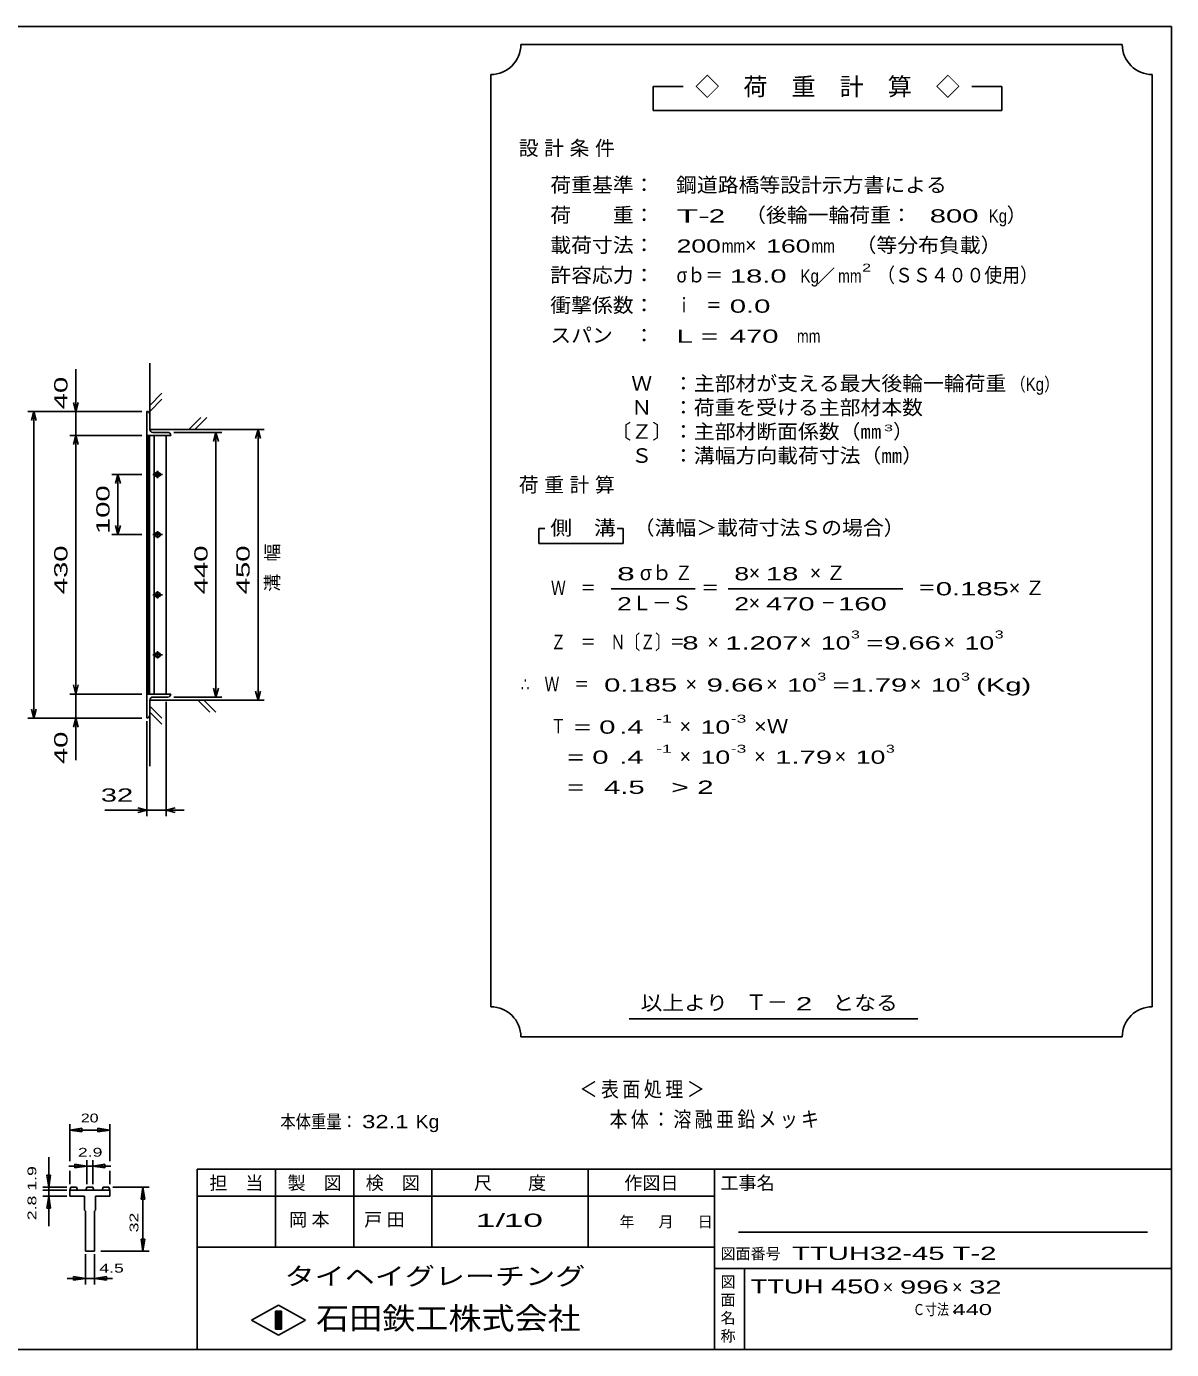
# Model space of a CAD drawing. Units: millimetres, scale not verified, with parts at other scales. Extents: x -1820 to 1731, y -1282 to 1054.
# Drawn here: x -173 to 1731, y -1146 to 1054 of the extents above; entities that cross this region are included whole.
import ezdxf
from ezdxf.enums import TextEntityAlignment as Align

# ---------------------------------------------------------------- set-up
doc = ezdxf.new("R2010")
doc.units = ezdxf.units.MM
doc.header["$LTSCALE"] = 10
for name, color, linetype, lineweight in [('0_2', 150, 'Continuous', 25), ('16', 3, 'Continuous', 25), ('22', 2, 'Continuous', 25), ('32', 4, 'Continuous', 25)]:
    doc.layers.add(name, color=color, linetype=linetype, lineweight=lineweight)
doc.styles.add('ベクトル', font='')
doc.styles.get('ベクトル').set_extended_font_data('ベクトル')

msp = doc.modelspace()

# ---------------------------------------------------------------- linework, layer by layer
at = {"layer": '0_2'}
for p, q in [((-1729, 1053.5), (1731, 1053.5)), ((1731, 1053.5), (1731, -1146.5)), ((1731, -846.5), (111, -846.5)), ((111, -846.5), (111, -1146.5)), ((241, -846.5), (241, -976.5)), ((371, -976.5), (371, -846.5)), ((501, -846.5), (501, -976.5)), ((761, -976.5), (761, -846.5)), ((971, -846.5), (971, -1146.5)), ((971, -891.5), (111, -891.5)), ((1691, -951.5), (1011, -951.5)), ((111, -976.5), (971, -976.5)), ((971, -1011.5), (1731, -1011.5)), ((1021, -1146.5), (1021, -1011.5)), ((201, -1097.5), (246, -1072.5)), ((246, -1072.5), (291, -1097.5)), ((246, -1122.5), (201, -1097.5)), ((241, -1082.5), (251, -1082.5)), ((241, -1112.5), (241, -1082.5)), ((241, -1082.5), (243, -1082.5)), ((243, -1082.5), (243, -1112.5)), ((245, -1112.5), (245, -1082.5)), ((245, -1082.5), (247, -1082.5)), ((291, -1097.5), (246, -1122.5)), ((247, -1082.5), (247, -1112.5)), ((249, -1112.5), (249, -1082.5)), ((249, -1082.5), (251, -1082.5)), ((251, -1082.5), (251, -1112.5)), ((251, -1082.5), (251, -1112.5)), ((251, -1112.5), (241, -1112.5)), ((243, -1112.5), (245, -1112.5)), ((247, -1112.5), (249, -1112.5)), ((1731, -1146.5), (-1729, -1146.5))]:
    msp.add_line(p, q, dxfattribs=at)
at = {"layer": '16'}
for p, q in [((27, 413.5), (27, 373.5)), ((32, 383.5), (32, 408.5)), ((62, 378.5), (37, 378.5)), ((27, 373.5), (67, 373.5)), ((27, 373.5), (27, -56.5)), ((59, 373.5), (27, 373.5)), ((28.5, 373.5), (28.5, -56.5)), ((31.5, -56.5), (31.5, 373.5)), ((39, 373.5), (39, -56.5)), ((59, -56.5), (59, 373.5)), ((37, 308.5), (53, 308.5)), ((47, 311.5), (43, 311.5)), ((45, 314.5), (45, 302.5)), ((43, 305.5), (47, 305.5)), ((37, 208.5), (53, 208.5)), ((47, 211.5), (43, 211.5)), ((43, 205.5), (47, 205.5)), ((45, 214.5), (45, 202.5)), ((47, 111.5), (43, 111.5)), ((45, 114.5), (45, 102.5)), ((37, 108.5), (53, 108.5)), ((43, 105.5), (47, 105.5)), ((37, 8.5), (53, 8.5)), ((47, 11.5), (43, 11.5)), ((43, 5.5), (47, 5.5)), ((45, 14.5), (45, 2.5)), ((27, -56.5), (67, -56.5)), ((27, -96.5), (27, -56.5)), ((27, -56.5), (59, -56.5)), ((62, -61.5), (37, -61.5)), ((32, -66.5), (32, -91.5))]:
    msp.add_line(p, q, dxfattribs=at)
for centre, radius, start, end in [((27, 408.5), 5, 0, 90), ((37, 383.5), 5, 180, 270), ((62, 373.5), 5, 0, 90), ((43, 308.5), 3, 90, 270), ((45, 308.5), 4, 46.6, 133.4), ((47, 308.5), 3, 270, 90), ((45, 308.5), 4, 226.6, 313.4), ((43, 208.5), 3, 90, 270), ((45, 208.5), 4, 46.6, 133.4), ((45, 208.5), 4, 226.6, 313.4), ((47, 208.5), 3, 270, 90), ((43, 108.5), 3, 90, 270), ((45, 108.5), 4, 46.6, 133.4), ((47, 108.5), 3, 270, 90), ((45, 108.5), 4, 226.6, 313.4), ((43, 8.5), 3, 90, 270), ((45, 8.5), 4, 46.6, 133.4), ((45, 8.5), 4, 226.6, 313.4), ((47, 8.5), 3, 270, 90), ((37, -66.5), 5, 90, 180), ((62, -56.5), 5, 270, 0), ((27, -91.5), 5, 270, 0)]:
    msp.add_arc(centre, radius, start, end, dxfattribs=at)
at = {"layer": '22', "color": 4}
for p, q in [((1649, 1023.5), (649, 1023.5)), ((599, 973.5), (599, -576.5)), ((1699, -576.5), (1699, 973.5)), ((919, 953.5), (869, 953.5)), ((869, 953.5), (869, 913.5)), ((1449, 953.5), (1399, 953.5)), ((1449, 913.5), (1449, 953.5)), ((869, 913.5), (1449, 913.5)), ((32, 383.5), (32, 493.5)), ((-91, 413.5), (-91, 483.5)), ((32, 423.5), (52, 443.5)), ((-91, 413.5), (-95, 428.5)), ((-87, 428.5), (-91, 413.5)), ((32, 413.5), (52, 433.5)), ((-171, 413.5), (19, 413.5)), ((-165, 398.5), (-161, 413.5)), ((-157, 398.5), (-161, 413.5)), ((-161, -96.5), (-161, 413.5)), ((19, 413.5), (-101, 413.5)), ((-91, 413.5), (-91, 373.5)), ((97, 383.5), (117, 403.5)), ((107, 383.5), (127, 403.5)), ((32, 383.5), (222, 383.5)), ((72, 378.5), (152, 378.5)), ((138, 363.5), (142, 378.5)), ((146, 363.5), (142, 378.5)), ((142, -61.5), (142, 378.5)), ((208, 368.5), (212, 383.5)), ((216, 368.5), (212, 383.5)), ((212, -66.5), (212, 383.5)), ((-101, 373.5), (19, 373.5)), ((-95, 358.5), (-91, 373.5)), ((-87, 358.5), (-91, 373.5)), ((-91, -56.5), (-91, 373.5)), ((19, 308.5), (-31, 308.5)), ((-21, 308.5), (-25, 293.5)), ((-17, 293.5), (-21, 308.5)), ((-21, 308.5), (-21, 208.5)), ((-21, 208.5), (-25, 223.5)), ((-17, 223.5), (-21, 208.5)), ((-31, 208.5), (19, 208.5)), ((689, 218.5), (679, 218.5)), ((679, 218.5), (679, 193.5)), ((819, 218.5), (809, 218.5)), ((819, 193.5), (819, 218.5)), ((679, 193.5), (819, 193.5)), ((799, 118.5), (939, 118.5)), ((994, 118.5), (1284, 118.5)), ((-91, -56.5), (-95, -41.5)), ((-91, -56.5), (-87, -41.5)), ((-101, -56.5), (19, -56.5)), ((-91, -96.5), (-91, -56.5)), ((72, -61.5), (152, -61.5)), ((142, -61.5), (138, -46.5)), ((142, -61.5), (146, -46.5)), ((212, -66.5), (208, -51.5)), ((212, -66.5), (216, -51.5)), ((-161, -96.5), (-165, -81.5)), ((-161, -96.5), (-157, -81.5)), ((32, -66.5), (222, -66.5)), ((32, -176.5), (32, -66.5)), ((52, -96.5), (32, -76.5)), ((52, -106.5), (32, -86.5)), ((59, -259.5), (59, -69.5)), ((132, -86.5), (112, -66.5)), ((142, -86.5), (122, -66.5)), ((-171, -96.5), (19, -96.5)), ((-101, -96.5), (19, -96.5)), ((-95, -111.5), (-91, -96.5)), ((-87, -111.5), (-91, -96.5)), ((-91, -166.5), (-91, -96.5)), ((27, -259.5), (27, -101.5)), ((-43, -249.5), (27, -249.5)), ((27, -249.5), (12, -245.5)), ((12, -253.5), (27, -249.5)), ((27, -249.5), (59, -249.5)), ((59, -249.5), (74, -245.5)), ((74, -253.5), (59, -249.5)), ((59, -249.5), (89, -249.5)), ((829, -596.5), (1309, -596.5)), ((649, -626.5), (1649, -626.5))]:
    msp.add_line(p, q, dxfattribs=at)
for centre, start, end in [((599, 1023.5), 270, 0), ((1699, 1023.5), 180, 270), ((599, -626.5), 0, 90), ((1699, -626.5), 90, 180)]:
    msp.add_arc(centre, 50, start, end, dxfattribs=at)
at = {"layer": '32'}
for p, q in [((-101, -833.5), (-101, -771.5)), ((-101, -781.5), (-81, -778.5)), ((-81, -784.5), (-101, -781.5)), ((-101, -781.5), (-34.33, -781.5)), ((-81, -784.5), (-81, -778.5)), ((-34.33, -781.5), (-54.33, -778.5)), ((-54.33, -784.5), (-54.33, -778.5)), ((-54.33, -784.5), (-34.33, -781.5)), ((-34.33, -833.5), (-34.33, -771.5)), ((-136, -876.5), (-136, -826.5)), ((-72.5, -871.5), (-72.5, -831.5)), ((-62.83, -831.5), (-62.83, -871.5)), ((-136, -876.5), (-139, -856.5)), ((-139, -856.5), (-133, -856.5)), ((-133, -856.5), (-136, -876.5)), ((-72.5, -841.5), (-102.5, -841.5)), ((-101, -871.5), (-101, -849.5)), ((-72.5, -841.5), (-92.5, -838.5)), ((-92.5, -838.5), (-92.5, -844.5)), ((-92.5, -844.5), (-72.5, -841.5)), ((-72.5, -841.5), (-62.83, -841.5)), ((-62.83, -841.5), (-42.83, -838.5)), ((-42.83, -844.5), (-62.83, -841.5)), ((-62.83, -841.5), (-32.83, -841.5)), ((-42.83, -838.5), (-42.83, -844.5)), ((-34.33, -871.5), (-34.33, -849.5)), ((-146, -876.5), (-106, -876.5)), ((-136, -891.5), (-136, -876.5)), ((-101, -881.5), (-99.33, -876.5)), ((-99.33, -876.5), (-89.67, -876.5)), ((-89.67, -876.5), (-88, -881.5)), ((-74.17, -881.5), (-72.5, -876.5)), ((-72.5, -876.5), (-62.83, -876.5)), ((-62.83, -876.5), (-61.17, -881.5)), ((-47.33, -881.5), (-45.67, -876.5)), ((-45.67, -876.5), (-36, -876.5)), ((-36, -876.5), (-34.33, -881.5)), ((-29.33, -876.5), (30.67, -876.5)), ((17.67, -896.5), (20.67, -876.5)), ((23.67, -896.5), (20.67, -876.5)), ((20.67, -983.17), (20.67, -876.5)), ((-146, -881.5), (-106, -881.5)), ((-146, -891.5), (-106, -891.5)), ((-139, -911.5), (-136, -891.5)), ((-133, -911.5), (-136, -891.5)), ((-136, -941.5), (-136, -891.5)), ((-101, -881.5), (-101, -891.5)), ((-34.33, -881.5), (-101, -881.5)), ((-101, -891.5), (-76.83, -891.5)), ((-76.83, -891.5), (-76.83, -914.83)), ((-58.5, -914.83), (-58.5, -891.5)), ((-58.5, -891.5), (-34.33, -891.5)), ((-34.33, -891.5), (-34.33, -881.5)), ((17.67, -896.5), (23.67, -896.5)), ((-139, -911.5), (-133, -911.5)), ((-76.83, -914.83), (-75.17, -916.5)), ((-75.17, -916.5), (-75.17, -983.17)), ((-60.17, -916.5), (-58.5, -914.83)), ((-60.17, -983.17), (-60.17, -916.5)), ((20.67, -983.17), (17.67, -963.17)), ((17.67, -963.17), (23.67, -963.17)), ((23.67, -963.17), (20.67, -983.17)), ((-75.17, -983.17), (-60.17, -983.17)), ((-75.17, -1038.17), (-75.17, -988.17)), ((-60.17, -1038.17), (-60.17, -988.17)), ((-49.33, -983.17), (30.67, -983.17)), ((-105.17, -1028.17), (-75.17, -1028.17)), ((-75.17, -1028.17), (-95.17, -1025.17)), ((-95.17, -1031.17), (-95.17, -1025.17)), ((-95.17, -1031.17), (-75.17, -1028.17)), ((-75.17, -1028.17), (-60.17, -1028.17)), ((-60.17, -1028.17), (-40.17, -1025.17)), ((-40.17, -1031.17), (-60.17, -1028.17)), ((-60.17, -1028.17), (-30.17, -1028.17)), ((-40.17, -1031.17), (-40.17, -1025.17))]:
    msp.add_line(p, q, dxfattribs=at)
msp.add_circle((-136, -881.5), 1, dxfattribs=at)

# ---------------------------------------------------------------- texts
at = {"layer": '0_2', "style": 'ベクトル'}
for s, height, p in [('担\u3000当', 21.99, (131, -869.5)), ('製\u3000図', 21.99, (261, -869.5)), ('検\u3000図', 21.99, (391, -869.5)), ('尺\u3000\u3000度', 21.99, (571, -869.5)), ('作図日', 21.99, (821, -869.5)), ('工事名', 21.99, (981, -869.5)), ('年', 18.33, (813, -934)), ('月', 18.33, (878, -934)), ('日', 18.33, (943, -934)), ('図面番号', 18.33, (981, -987)), ('図', 18.33, (981, -1034)), ('面', 18.33, (981, -1064)), ('名', 18.33, (981, -1094)), ('称', 18.33, (981, -1124))]:
    msp.add_text(s, height=height, dxfattribs=at).set_placement(p, align=Align.MIDDLE_LEFT)
at = {"layer": '0_2', "color": 222, "style": 'ベクトル'}
for s, height, width, p in [('タイヘイグレーチング', 29.33, 1.25, (256, -1024.5)), ('石田鉄工株式会社', 36.66, 1.1, (308.5, -1094.5))]:
    msp.add_text(s, height=height, dxfattribs=dict(at, width=width)).set_placement(p, align=Align.MIDDLE_LEFT)
at = {"layer": '22', "style": 'ベクトル'}
for s, height, p in [('◇\u3000荷\u3000重\u3000計\u3000算\u3000◇', 29.33, (939, 953.5)), ('）', 24.19, (1457, 740)), ('×', 24.19, (1022, 690)), ('／', 21.99, (1141.5, 638.5)), ('）', 24.19, (1268, 380)), ('σｂ', 24.19, (847, 145)), ('×', 24.19, (1028, 145)), ('Ｌ－Ｓ', 24.19, (834, 95)), ('×', 24.19, (1028, 95)), ('×', 24.19, (959, 30)), ('×', 24.19, (1113, 30)), ('×', 24.19, (1352, 30)), ('×', 24.19, (923, -40)), ('×', 24.19, (1057, -40)), ('×', 24.19, (1296, -40)), ('×', 24.19, (913, -110)), ('×', 24.19, (913, -160)), ('×', 24.19, (1037, -160)), ('×', 24.19, (1171, -160)), ('Ｔ－', 25.66, (1023, -569)), ('×', 21.99, (1251, -1042.5)), ('×', 21.99, (1366, -1042.5))]:
    msp.add_text(s, height=height, dxfattribs=at).set_placement(p, align=Align.MIDDLE_LEFT)
for s, height, width, p in [('荷重基準：\u3000', 24.19, 1.05, (698, 790)), ('鋼道路橋等設計示方書による', 24.19, 1.05, (907, 790)), ('荷\u3000\u3000重：\u3000', 24.19, 1.05, (698, 740)), ('T-', 21.99, 2, (908, 738.5)), (' 2 ', 21.99, 1.65, (948, 738.5)), ('（後輪一輪荷重：', 24.19, 1.05, (1022, 740)), ('  800', 21.99, 1.65, (1302, 738.5)), ('Kg', 21.99, 0.85, (1427, 738.5)), ('載荷寸法：\u3000', 24.19, 1.05, (698, 690)), ('\u3000（等分布負載）', 24.19, 1.05, (1171, 690)), ('200', 21.99, 1.5, (908, 688.5)), ('mm', 21.99, 0.8, (983, 688.5)), ('160', 21.99, 1.5, (1057, 688.5)), ('mm', 21.99, 0.8, (1132, 688.5)), ('許容応力：\u3000', 24.19, 1.05, (698, 640)), ('σｂ＝', 24.19, 0.9, (908, 640)), (' 18.0', 21.99, 1.65, (983, 638.5)), ('Kg', 21.99, 0.85, (1114, 638.5)), ('mm', 21.99, 0.8, (1176.5, 638.5)), ('2', 13.2, 1.5, (1216.5, 652.5)), ('（ＳＳ４００使用）', 24.19, 0.9, (1241.5, 640)), ('衝撃係数：\u3000', 24.19, 1.05, (698, 590)), ('ｉ\u3000＝', 24.19, 0.75, (908, 590)), (' 0.0', 21.99, 1.65, (983, 588.5)), ('スパン\u3000：\u3000', 24.19, 1.05, (698, 540)), ('L =', 21.99, 1.65, (908, 538.5)), (' 470 ', 21.99, 1.65, (983, 538.5)), ('mm', 21.99, 0.8, (1108, 538.5)), ('\u3000Ｗ\u3000：主部材が支える最大後輪一輪荷重', 24.19, 1.05, (798, 460)), ('（Kg）', 21.99, 0.85, (1463, 458.5)), ('\u3000Ｎ\u3000：荷重を受ける主部材本数', 24.19, 1.05, (798, 420)), ('〔Ｚ〕：主部材断面係数（㎜', 24.19, 1.05, (798, 380)), ('3', 11, 1.8, (1253, 386)), ('\u3000Ｓ\u3000：溝幅方向載荷寸法（㎜）', 24.19, 1.05, (798, 340)), ('側\u3000溝', 24.19, 1.1, (698, 220)), ('\u3000（溝幅＞載荷寸法Ｓの場合）', 24.19, 1.05, (802, 220)), ('8', 21.99, 1.8, (809, 143.5)), ('Ｚ', 24.19, 0.9, (905, 145)), ('8', 21.99, 1.5, (1004, 143.5)), (' 18 ', 21.99, 1.65, (1043, 143.5)), ('Ｗ\u3000＝', 24.19, 0.75, (699, 120)), ('＝', 24.19, 0.9, (949, 120)), ('＝', 24.19, 0.9, (1309, 120)), ('0.185', 21.99, 1.65, (1339, 118.5)), ('2', 21.99, 1.5, (809, 93.5)), ('2', 21.99, 1.5, (1004, 93.5)), (' 470 ', 21.99, 1.65, (1043, 93.5)), ('－', 24.19, 0.75, (1148, 95)), (' 160 ', 21.99, 1.65, (1163, 93.5)), ('Ｚ\u3000＝\u3000Ｎ〔Ｚ〕＝', 24.19, 0.75, (699, 30)), ('3', 13.2, 1.5, (1198, 42.5)), ('3', 13.2, 1.5, (1437, 42.5)), (' 8 ', 21.99, 1.65, (904, 28.5)), ('1.207', 21.99, 1.65, (989, 28.5)), ('10', 21.99, 1.5, (1148, 28.5)), ('=', 21.99, 1.7, (1223, 28.5)), ('9.66', 21.99, 1.65, (1253, 28.5)), ('10', 21.99, 1.5, (1387, 28.5)), ('3', 13.2, 1.5, (1142, -27.5)), ('3', 13.2, 1.5, (1381, -27.5)), ('∴\u3000Ｗ\u3000＝', 24.19, 0.75, (649, -40)), (' 0.185', 21.99, 1.65, (774, -41.5)), ('9.66', 21.99, 1.65, (958, -41.5)), ('10', 21.99, 1.5, (1092, -41.5)), ('=', 21.99, 1.7, (1167, -41.5)), ('1.79', 21.99, 1.65, (1197, -41.5)), ('10', 21.99, 1.5, (1331, -41.5)), ('(Kg)', 21.99, 1.65, (1406, -41.5)), ('Ｔ', 24.19, 0.75, (699, -110)), (' = 0', 21.99, 1.65, (724, -111.5)), (' .4 ', 21.99, 1.65, (799, -111.5)), ('-1', 13.2, 1.65, (874, -97.5)), ('10', 21.99, 1.5, (948, -111.5)), ('-3', 13.2, 1.65, (998, -97.5)), ('×Ｗ', 24.19, 1.1, (1037, -110)), ('  = 0', 21.99, 1.65, (699, -161.5)), (' .4 ', 21.99, 1.65, (799, -161.5)), ('-1', 13.2, 1.65, (874, -147.5)), ('10', 21.99, 1.5, (948, -161.5)), ('-3', 13.2, 1.65, (998, -147.5)), ('1.79', 21.99, 1.65, (1072, -161.5)), ('10', 21.99, 1.5, (1206, -161.5)), ('3', 13.2, 1.5, (1256, -147.5)), (' 32 ', 21.99, 1.65, (-63, -224.5)), ('  =', 21.99, 1.65, (699, -211.5)), (' 4.5', 21.99, 1.65, (774, -211.5)), ('>', 21.99, 1.7, (899, -211.5)), (' 2 ', 21.99, 1.65, (929, -211.5)), ('以上より\u3000', 24.19, 1.1, (848, -570)), (' 2 ', 21.99, 1.65, (1093, -571.5)), ('となる', 24.19, 1.1, (1167, -570)), ('本体重量：', 21.99, 0.85, (249, -767.5)), (' 32.1', 21.99, 1.35, (374, -767.5)), ('Kg', 21.99, 1.1, (474, -767.5)), ('1/', 21.99, 2, (574, -931.5)), (' 10 ', 21.99, 2, (604, -931.5)), ('TTUH32-45 T-2          ', 21.99, 1.65, (1100, -986.5)), ('TTUH', 23.46, 1.45, (1031, -1041.5)), (' 450 ', 23.46, 1.55, (1151, -1041.5)), (' 996 ', 21.99, 1.65, (1266, -1042.5)), (' 32 ', 21.99, 1.65, (1381, -1042.5)), ('Ｃ寸法：', 18.33, 0.8, (1301, -1080)), (' 440 ', 18.33, 1.6, (1356, -1080))]:
    msp.add_text(s, height=height, dxfattribs=dict(at, width=width)).set_placement(p, align=Align.MIDDLE_LEFT)
at = {"layer": '22', "style": 'ベクトル', "width": 1.65}
for s, p in [(' 40 ', (-116, 403.5)), (' 100 ', (-46, 196)), (' 430 ', (-116, 96)), (' 440 ', (117, 96)), (' 450 ', (187, 96)), (' 40 ', (-116, -186.5))]:
    msp.add_text(s, height=21.99, rotation=90, dxfattribs=at).set_placement(p, align=Align.MIDDLE_LEFT)
at = {"layer": '22', "attachment_point": 4, "style": 'ベクトル'}
for s, insert, char_height in [('\\T1.28;設計条件', (645.5, 850), 24.19), ('\\T1.28;荷重計算', (645.5, 290), 24.19), ('\\T1.42;×Ｚ', (1129.5, 145), 24.19), ('\\T1.42;×Ｚ', (1460.5, 120), 24.19), ('\\T1.2;\\W0.85;＜表面処理＞', (746.5, -715), 25.66), ('\\T1.19;\\W0.85;本体：溶融亜鉛メッキ', (796.5, -765), 25.66), ('\\T1.25;岡本\u3000', (263.5, -931.5), 21.99), ('\\T1.25;戸田\u3000', (388.5, -931.5), 21.99)]:
    msp.add_mtext(s, dxfattribs=dict(at, insert=insert, char_height=char_height))
at = {"layer": '22', "insert": (237, 113.5), "char_height": 21.99, "attachment_point": 4, "rotation": 90, "style": 'ベクトル'}
msp.add_mtext('\\T1.67;溝幅', dxfattribs=at)
at = {"layer": '32', "color": 2, "style": 'ベクトル'}
for s, width, p in [('20', 1.35, (-82.67, -761.5)), ('2.9', 1.5, (-87.67, -818.5)), (' 4.5 ', 1.5, (-60.17, -1011.17))]:
    msp.add_text(s, height=14.66, dxfattribs=dict(at, width=width)).set_placement(p, align=Align.MIDDLE_LEFT)
at = {"layer": '32', "color": 2, "style": 'ベクトル', "width": 1.5}
for s, p in [('2.8 1.9', (-164, -931.5)), (' 32 ', (5.67, -959.83))]:
    msp.add_text(s, height=14.66, rotation=90, dxfattribs=at).set_placement(p, align=Align.MIDDLE_LEFT)

doc.saveas('drawing.dxf')
